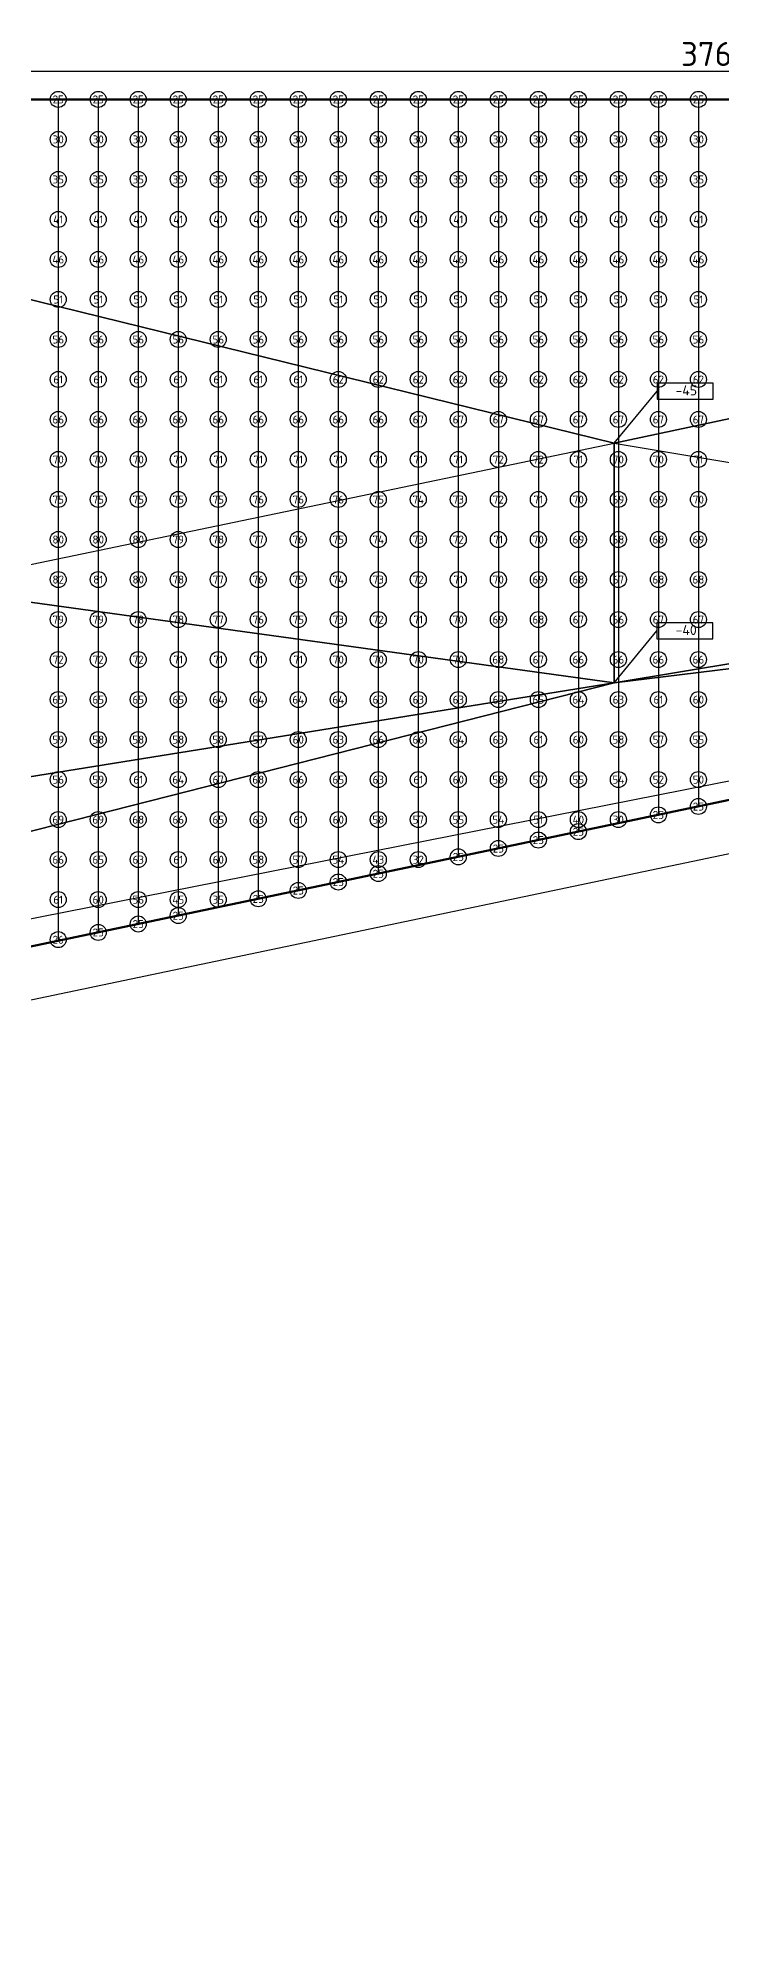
# Model space of a CAD drawing. Header units: millimetres. Extents: x 3543 to 412546, y -146359 to 38454.
# Drawn here: x 271609 to 280151, y -145965 to -122078 of the extents above; entities that cross this region are included whole.
import ezdxf
from ezdxf.enums import TextEntityAlignment as Align

# ---------------------------------------------------------------- set-up
doc = ezdxf.new("R2010")
doc.units = ezdxf.units.MM
doc.layers.add('контур', color=1, linetype='Continuous', lineweight=50)
doc.layers.add('размеры', color=7, linetype='Continuous', lineweight=5)
for name, color, linetype in [('линии_высот', 4, 'Continuous'), ('опоры_текстvb', 7, 'Continuous'), ('опорыvb', 7, 'Continuous'), ('сеткаvb', 8, 'Continuous')]:
    doc.layers.add(name, color=color, linetype=linetype)
doc.styles.add('isocpeur', font='isocpeur.ttf')
doc.dimstyles.new('ISO-25', dxfattribs={"dimtxt": 2.5, "dimasz": 2.5, "dimexe": 1.25, "dimexo": 0.625, "dimtad": 1, "dimdec": 0, "dimtxsty": 'isocpeur', "dimblk": 'OBLIQUE', "dimcen": 2.5, "dimadec": 0, "dimazin": 0, "dimtfac": 1, "dimtdec": 0, "dimtmove": 0, "dimatfit": 3, "dimfxl": 1, "dimarcsym": 0})

# ---------------------------------------------------------------- blocks, each defined once
blk = doc.blocks.new('otmetka_oporvb')
at = {"linetype": 'ByBlock', "lineweight": -2}
blk.add_hatch(color=0, dxfattribs=at).paths.add_polyline_path([(-38, -32, 1), (38, 32, 1)])
at = {"color": 0, "linetype": 'ByBlock', "lineweight": -2}
blk.add_line((0, 0), (2142, 2596), dxfattribs=at)
at = {"color": 0}
blk.add_lwpolyline([(2142, 2196), (4942, 2196), (4942, 2996), (2142, 2996)], close=True, dxfattribs=at)
at = {"color": 0, "linetype": 'ByBlock', "lineweight": -2, "style": 'isocpeur'}
blk.add_attdef('OTM', text='', height=500, dxfattribs=at).set_placement((3600, 2639), align=Align.MIDDLE_CENTER)
blk = doc.blocks.new('opor_symbPRO')
at = {"color": 0, "ltscale": 20}
blk.add_circle((0, 0), 100, dxfattribs=at)
at = {"layer": 'опоры_текстvb', "color": 0, "linetype": 'ByBlock', "lineweight": -2, "style": 'isocpeur'}
blk.add_attdef('COL', text='', height=100, dxfattribs=at).set_placement((0, -1), align=Align.MIDDLE_CENTER)
blk = doc.blocks.new('_OBLIQUE')
at = {"color": 0, "linetype": 'ByBlock'}
blk.add_line((-0.5, -0.5), (0.5, 0.5), dxfattribs=at)
blk = doc.blocks.new('*D53')
at = {"layer": 'Defpoints', "color": 0, "transparency": 16777216}
for p in [(299003, -122488), (261341, -122842), (299003, -122842)]:
    blk.add_point(p, dxfattribs=at)
at = {"layer": 'размеры', "color": 0, "lineweight": -2, "transparency": 16777216}
for p, q in [((261341, -122780), (261341, -122363)), ((261341, -122488), (299003, -122488)), ((299003, -122780), (299003, -122363))]:
    blk.add_line(p, q, dxfattribs=at)
at = {"layer": 'размеры', "color": 0, "lineweight": -2, "transparency": 16777216, "xscale": 250, "yscale": 250, "zscale": 250, "rotation": 180}
blk.add_blockref('_OBLIQUE', (261341, -122488), dxfattribs=at)
at = {"layer": 'размеры', "color": 0, "lineweight": -2, "transparency": 16777216, "xscale": 250, "yscale": 250, "zscale": 250}
blk.add_blockref('_OBLIQUE', (299003, -122488), dxfattribs=at)
at = {"layer": 'размеры', "color": 0, "transparency": 16777216, "insert": (280172, -122275), "char_height": 300, "attachment_point": 5, "style": 'isocpeur'}
blk.add_mtext('37662', dxfattribs=at)
blk = doc.blocks.new('*D49')
at = {"layer": 'Defpoints', "color": 0, "transparency": 16777216}
for p in [(299003, -127661), (215545, -145174), (215680, -145817)]:
    blk.add_point(p, dxfattribs=at)
at = {"layer": 'размеры', "color": 0, "lineweight": -2, "transparency": 16777216}
for p, q in [((299016, -127722), (299164, -128426)), ((299138, -128304), (215680, -145817)), ((215558, -145235), (215706, -145939))]:
    blk.add_line(p, q, dxfattribs=at)
at = {"layer": 'размеры', "color": 0, "lineweight": -2, "transparency": 16777216, "xscale": 250, "yscale": 250, "zscale": 250}
for p, rotation in [((299138, -128304), 11.85098422200823), ((215680, -145817), 191.8509842220083)]:
    blk.add_blockref('_OBLIQUE', p, dxfattribs=dict(at, rotation=rotation))
at = {"layer": 'размеры', "color": 0, "transparency": 16777216, "insert": (257365, -136852), "char_height": 300, "attachment_point": 5, "rotation": 11.851, "style": 'isocpeur'}
blk.add_mtext('85276', dxfattribs=at)

msp = doc.modelspace()

# ---------------------------------------------------------------- linework, layer by layer
at = {"layer": 'контур', "linetype": 'Continuous'}
msp.add_lwpolyline([(215545, -145173.6), (210858.8, -122842.2), (229841.6, -122842.2), (229841.6, -132939.6), (261341.5, -132939.6), (261341.5, -122842.2), (299003.2, -122842.2), (299003.2, -127660.7)], close=True, dxfattribs=at)
at = {"layer": 'линии_высот'}
for points in [[(270147.8, -128939.8), (278807.8, -127138), (261341.5, -122842.2)], [(261341.5, -122842.2), (278807.8, -127138), (299003.2, -122842.2)], [(278807.8, -127138), (287798.8, -128642.6), (299003.2, -122842.2)], [(270147.8, -128939.8), (278807.8, -127138), (278805.8, -130132.2)], [(278805.8, -130132.2), (278807.8, -127138), (287798.8, -128642.6)], [(252298.9, -136875.6), (215545, -145173.6), (299003.2, -127660.7)], [(252298.9, -136875.6), (278805.8, -130132.2), (299003.2, -127660.7)], [(278805.8, -130132.2), (287798.8, -128642.6), (299003.2, -127660.7)], [(261341.5, -132939.6), (270147.8, -128939.8), (278805.8, -130132.2)], [(252298.9, -136875.6), (261341.5, -132939.6), (278805.8, -130132.2)]]:
    msp.add_lwpolyline(points, close=True, dxfattribs=at)
at = {"layer": 'сеткаvb'}
for p, q in [((261341.5, -122842.2), (299003.2, -122842.2)), ((271858.8, -122842.2), (271858.8, -133356.7)), ((272358.8, -122842.2), (272358.8, -133251.8)), ((272858.8, -122842.2), (272858.8, -133146.8)), ((273358.8, -122842.2), (273358.8, -133041.9)), ((273858.8, -122842.2), (273858.8, -132937)), ((274358.8, -122842.2), (274358.8, -132832.1)), ((274858.8, -122842.2), (274858.8, -132727.2)), ((275358.8, -122842.2), (275358.8, -132622.2)), ((275858.8, -122842.2), (275858.8, -132517.3)), ((276358.8, -122842.2), (276358.8, -132412.4)), ((276858.8, -122842.2), (276858.8, -132307.5)), ((277358.8, -122842.2), (277358.8, -132202.6)), ((277858.8, -122842.2), (277858.8, -132097.6)), ((278358.8, -122842.2), (278358.8, -131992.7)), ((278858.8, -122842.2), (278858.8, -131887.8)), ((279358.8, -122842.2), (279358.8, -131782.9)), ((279858.8, -122842.2), (279858.8, -131678))]:
    msp.add_line(p, q, dxfattribs=at)

# ---------------------------------------------------------------- block references
at = {"xscale": 0.25, "yscale": 0.25, "zscale": 0.25}
for p, values in [((278807.8, -127138), {'OTM': '-45'}), ((278805.8, -130132.2), {'OTM': '-40'})]:
    msp.add_blockref('otmetka_oporvb', p, dxfattribs=at).add_auto_attribs(values)
at = {"layer": 'опорыvb', "color": 1}
for p, values in [((271858.8, -122842.2), {'COL': '25'}), ((272358.8, -122842.2), {'COL': '25'}), ((272858.8, -122842.2), {'COL': '25'}), ((273358.8, -122842.2), {'COL': '25'}), ((273858.8, -122842.2), {'COL': '25'}), ((274358.8, -122842.2), {'COL': '25'}), ((274858.8, -122842.2), {'COL': '25'}), ((275358.8, -122842.2), {'COL': '25'}), ((275858.8, -122842.2), {'COL': '25'}), ((276358.8, -122842.2), {'COL': '25'}), ((276858.8, -122842.2), {'COL': '25'}), ((277358.8, -122842.2), {'COL': '25'}), ((277858.8, -122842.2), {'COL': '25'}), ((278358.8, -122842.2), {'COL': '25'}), ((278858.8, -122842.2), {'COL': '25'}), ((279358.8, -122842.2), {'COL': '25'}), ((279858.8, -122842.2), {'COL': '25'}), ((271858.8, -123342.2), {'COL': '30'}), ((272358.8, -123342.2), {'COL': '30'}), ((272858.8, -123342.2), {'COL': '30'}), ((273358.8, -123342.2), {'COL': '30'}), ((273858.8, -123342.2), {'COL': '30'}), ((274358.8, -123342.2), {'COL': '30'}), ((274858.8, -123342.2), {'COL': '30'}), ((275358.8, -123342.2), {'COL': '30'}), ((275858.8, -123342.2), {'COL': '30'}), ((276358.8, -123342.2), {'COL': '30'}), ((276858.8, -123342.2), {'COL': '30'}), ((277358.8, -123342.2), {'COL': '30'}), ((277858.8, -123342.2), {'COL': '30'}), ((278358.8, -123342.2), {'COL': '30'}), ((278858.8, -123342.2), {'COL': '30'}), ((279358.8, -123342.2), {'COL': '30'}), ((279858.8, -123342.2), {'COL': '30'}), ((279858.8, -131678), {'COL': '25'}), ((278858.8, -131842.2), {'COL': '30'}), ((279358.8, -131782.9), {'COL': '25'}), ((277858.8, -132097.6), {'COL': '25'}), ((278358.8, -131992.7), {'COL': '25'}), ((276358.8, -132342.2), {'COL': '32'}), ((276858.8, -132307.5), {'COL': '25'}), ((277358.8, -132202.6), {'COL': '25'}), ((275358.8, -132622.2), {'COL': '25'}), ((275858.8, -132517.3), {'COL': '25'}), ((274358.8, -132832.1), {'COL': '25'}), ((274858.8, -132727.2), {'COL': '25'}), ((273358.8, -133041.9), {'COL': '25'}), ((271858.8, -133342.2), {'COL': '26'}), ((272358.8, -133251.8), {'COL': '25'}), ((272858.8, -133146.8), {'COL': '25'})]:
    msp.add_blockref('opor_symbPRO', p, dxfattribs=at).add_auto_attribs(values)
at = {"layer": 'опорыvb', "color": 92}
for p, values in [((271858.8, -123842.2), {'COL': '35'}), ((272358.8, -123842.2), {'COL': '35'}), ((272858.8, -123842.2), {'COL': '35'}), ((273358.8, -123842.2), {'COL': '35'}), ((273858.8, -123842.2), {'COL': '35'}), ((274358.8, -123842.2), {'COL': '35'}), ((274858.8, -123842.2), {'COL': '35'}), ((275358.8, -123842.2), {'COL': '35'}), ((275858.8, -123842.2), {'COL': '35'}), ((276358.8, -123842.2), {'COL': '35'}), ((276858.8, -123842.2), {'COL': '35'}), ((277358.8, -123842.2), {'COL': '35'}), ((277858.8, -123842.2), {'COL': '35'}), ((278358.8, -123842.2), {'COL': '35'}), ((278858.8, -123842.2), {'COL': '35'}), ((279358.8, -123842.2), {'COL': '35'}), ((279858.8, -123842.2), {'COL': '35'}), ((271858.8, -124342.2), {'COL': '41'}), ((272358.8, -124342.2), {'COL': '41'}), ((272858.8, -124342.2), {'COL': '41'}), ((273358.8, -124342.2), {'COL': '41'}), ((273858.8, -124342.2), {'COL': '41'}), ((274358.8, -124342.2), {'COL': '41'}), ((274858.8, -124342.2), {'COL': '41'}), ((275358.8, -124342.2), {'COL': '41'}), ((275858.8, -124342.2), {'COL': '41'}), ((276358.8, -124342.2), {'COL': '41'}), ((276858.8, -124342.2), {'COL': '41'}), ((277358.8, -124342.2), {'COL': '41'}), ((277858.8, -124342.2), {'COL': '41'}), ((278358.8, -124342.2), {'COL': '41'}), ((278858.8, -124342.2), {'COL': '41'}), ((279358.8, -124342.2), {'COL': '41'}), ((279858.8, -124342.2), {'COL': '41'}), ((271858.8, -124842.2), {'COL': '46'}), ((272358.8, -124842.2), {'COL': '46'}), ((272858.8, -124842.2), {'COL': '46'}), ((273358.8, -124842.2), {'COL': '46'}), ((273858.8, -124842.2), {'COL': '46'}), ((274358.8, -124842.2), {'COL': '46'}), ((274858.8, -124842.2), {'COL': '46'}), ((275358.8, -124842.2), {'COL': '46'}), ((275858.8, -124842.2), {'COL': '46'}), ((276358.8, -124842.2), {'COL': '46'}), ((276858.8, -124842.2), {'COL': '46'}), ((277358.8, -124842.2), {'COL': '46'}), ((277858.8, -124842.2), {'COL': '46'}), ((278358.8, -124842.2), {'COL': '46'}), ((278858.8, -124842.2), {'COL': '46'}), ((279358.8, -124842.2), {'COL': '46'}), ((279858.8, -124842.2), {'COL': '46'}), ((278358.8, -131842.2), {'COL': '40'}), ((275858.8, -132342.2), {'COL': '43'}), ((273358.8, -132842.2), {'COL': '45'}), ((273858.8, -132842.2), {'COL': '35'})]:
    msp.add_blockref('opor_symbPRO', p, dxfattribs=at).add_auto_attribs(values)
at = {"layer": 'опорыvb', "color": 131}
for p, values in [((271858.8, -125342.2), {'COL': '51'}), ((272358.8, -125342.2), {'COL': '51'}), ((272858.8, -125342.2), {'COL': '51'}), ((273358.8, -125342.2), {'COL': '51'}), ((273858.8, -125342.2), {'COL': '51'}), ((274358.8, -125342.2), {'COL': '51'}), ((274858.8, -125342.2), {'COL': '51'}), ((275358.8, -125342.2), {'COL': '51'}), ((275858.8, -125342.2), {'COL': '51'}), ((276358.8, -125342.2), {'COL': '51'}), ((276858.8, -125342.2), {'COL': '51'}), ((277358.8, -125342.2), {'COL': '51'}), ((277858.8, -125342.2), {'COL': '51'}), ((278358.8, -125342.2), {'COL': '51'}), ((278858.8, -125342.2), {'COL': '51'}), ((279358.8, -125342.2), {'COL': '51'}), ((279858.8, -125342.2), {'COL': '51'}), ((271858.8, -125842.2), {'COL': '56'}), ((272358.8, -125842.2), {'COL': '56'}), ((272858.8, -125842.2), {'COL': '56'}), ((273358.8, -125842.2), {'COL': '56'}), ((273858.8, -125842.2), {'COL': '56'}), ((274358.8, -125842.2), {'COL': '56'}), ((274858.8, -125842.2), {'COL': '56'}), ((275358.8, -125842.2), {'COL': '56'}), ((275858.8, -125842.2), {'COL': '56'}), ((276358.8, -125842.2), {'COL': '56'}), ((276858.8, -125842.2), {'COL': '56'}), ((277358.8, -125842.2), {'COL': '56'}), ((277858.8, -125842.2), {'COL': '56'}), ((278358.8, -125842.2), {'COL': '56'}), ((278858.8, -125842.2), {'COL': '56'}), ((279358.8, -125842.2), {'COL': '56'}), ((279858.8, -125842.2), {'COL': '56'}), ((271858.8, -126342.2), {'COL': '61'}), ((272358.8, -126342.2), {'COL': '61'}), ((272858.8, -126342.2), {'COL': '61'}), ((273358.8, -126342.2), {'COL': '61'}), ((273858.8, -126342.2), {'COL': '61'}), ((274358.8, -126342.2), {'COL': '61'}), ((274858.8, -126342.2), {'COL': '61'}), ((275358.8, -126342.2), {'COL': '62'}), ((275858.8, -126342.2), {'COL': '62'}), ((276358.8, -126342.2), {'COL': '62'}), ((276858.8, -126342.2), {'COL': '62'}), ((277358.8, -126342.2), {'COL': '62'}), ((277858.8, -126342.2), {'COL': '62'}), ((278358.8, -126342.2), {'COL': '62'}), ((278858.8, -126342.2), {'COL': '62'}), ((279358.8, -126342.2), {'COL': '62'}), ((279858.8, -126342.2), {'COL': '62'}), ((271858.8, -126842.2), {'COL': '66'}), ((272358.8, -126842.2), {'COL': '66'}), ((272858.8, -126842.2), {'COL': '66'}), ((273358.8, -126842.2), {'COL': '66'}), ((273858.8, -126842.2), {'COL': '66'}), ((274358.8, -126842.2), {'COL': '66'}), ((274858.8, -126842.2), {'COL': '66'}), ((275358.8, -126842.2), {'COL': '66'}), ((275858.8, -126842.2), {'COL': '66'}), ((276358.8, -126842.2), {'COL': '67'}), ((276858.8, -126842.2), {'COL': '67'}), ((277358.8, -126842.2), {'COL': '67'}), ((277858.8, -126842.2), {'COL': '67'}), ((278358.8, -126842.2), {'COL': '67'}), ((278858.8, -126842.2), {'COL': '67'}), ((279358.8, -126842.2), {'COL': '67'}), ((279858.8, -126842.2), {'COL': '67'}), ((271858.8, -127342.2), {'COL': '70'}), ((272358.8, -127342.2), {'COL': '70'}), ((272858.8, -127342.2), {'COL': '70'}), ((273358.8, -127342.2), {'COL': '71'}), ((273858.8, -127342.2), {'COL': '71'}), ((274358.8, -127342.2), {'COL': '71'}), ((274858.8, -127342.2), {'COL': '71'}), ((275358.8, -127342.2), {'COL': '71'}), ((275858.8, -127342.2), {'COL': '71'}), ((276358.8, -127342.2), {'COL': '71'}), ((276858.8, -127342.2), {'COL': '71'}), ((277358.8, -127342.2), {'COL': '72'}), ((277858.8, -127342.2), {'COL': '72'}), ((278358.8, -127342.2), {'COL': '71'}), ((278858.8, -127342.2), {'COL': '70'}), ((279358.8, -127342.2), {'COL': '70'}), ((279858.8, -127342.2), {'COL': '71'}), ((271858.8, -127842.2), {'COL': '75'}), ((272358.8, -127842.2), {'COL': '75'}), ((272858.8, -127842.2), {'COL': '75'}), ((273358.8, -127842.2), {'COL': '75'}), ((273858.8, -127842.2), {'COL': '75'}), ((274358.8, -127842.2), {'COL': '76'}), ((274858.8, -127842.2), {'COL': '76'}), ((275358.8, -127842.2), {'COL': '76'}), ((275858.8, -127842.2), {'COL': '75'}), ((276358.8, -127842.2), {'COL': '74'}), ((276858.8, -127842.2), {'COL': '73'}), ((277358.8, -127842.2), {'COL': '72'}), ((277858.8, -127842.2), {'COL': '71'}), ((278358.8, -127842.2), {'COL': '70'}), ((278858.8, -127842.2), {'COL': '69'}), ((279358.8, -127842.2), {'COL': '69'}), ((279858.8, -127842.2), {'COL': '70'}), ((273358.8, -128342.2), {'COL': '79'}), ((273858.8, -128342.2), {'COL': '78'}), ((274358.8, -128342.2), {'COL': '77'}), ((274858.8, -128342.2), {'COL': '76'}), ((275358.8, -128342.2), {'COL': '75'}), ((275858.8, -128342.2), {'COL': '74'}), ((276358.8, -128342.2), {'COL': '73'}), ((276858.8, -128342.2), {'COL': '72'}), ((277358.8, -128342.2), {'COL': '71'}), ((277858.8, -128342.2), {'COL': '70'}), ((278358.8, -128342.2), {'COL': '69'}), ((278858.8, -128342.2), {'COL': '68'}), ((279358.8, -128342.2), {'COL': '68'}), ((279858.8, -128342.2), {'COL': '69'}), ((273358.8, -128842.2), {'COL': '78'}), ((273858.8, -128842.2), {'COL': '77'}), ((274358.8, -128842.2), {'COL': '76'}), ((274858.8, -128842.2), {'COL': '75'}), ((275358.8, -128842.2), {'COL': '74'}), ((275858.8, -128842.2), {'COL': '73'}), ((276358.8, -128842.2), {'COL': '72'}), ((276858.8, -128842.2), {'COL': '71'}), ((277358.8, -128842.2), {'COL': '70'}), ((277858.8, -128842.2), {'COL': '69'}), ((278358.8, -128842.2), {'COL': '68'}), ((278858.8, -128842.2), {'COL': '67'}), ((279358.8, -128842.2), {'COL': '68'}), ((279858.8, -128842.2), {'COL': '68'}), ((271858.8, -129342.2), {'COL': '79'}), ((272358.8, -129342.2), {'COL': '79'}), ((272858.8, -129342.2), {'COL': '78'}), ((273358.8, -129342.2), {'COL': '78'}), ((273858.8, -129342.2), {'COL': '77'}), ((274358.8, -129342.2), {'COL': '76'}), ((274858.8, -129342.2), {'COL': '75'}), ((275358.8, -129342.2), {'COL': '73'}), ((275858.8, -129342.2), {'COL': '72'}), ((276358.8, -129342.2), {'COL': '71'}), ((276858.8, -129342.2), {'COL': '70'}), ((277358.8, -129342.2), {'COL': '69'}), ((277858.8, -129342.2), {'COL': '68'}), ((278358.8, -129342.2), {'COL': '67'}), ((278858.8, -129342.2), {'COL': '66'}), ((279358.8, -129342.2), {'COL': '67'}), ((279858.8, -129342.2), {'COL': '67'}), ((271858.8, -129842.2), {'COL': '72'}), ((272358.8, -129842.2), {'COL': '72'}), ((272858.8, -129842.2), {'COL': '72'}), ((273358.8, -129842.2), {'COL': '71'}), ((273858.8, -129842.2), {'COL': '71'}), ((274358.8, -129842.2), {'COL': '71'}), ((274858.8, -129842.2), {'COL': '71'}), ((275358.8, -129842.2), {'COL': '70'}), ((275858.8, -129842.2), {'COL': '70'}), ((276358.8, -129842.2), {'COL': '70'}), ((276858.8, -129842.2), {'COL': '70'}), ((277358.8, -129842.2), {'COL': '68'}), ((277858.8, -129842.2), {'COL': '67'}), ((278358.8, -129842.2), {'COL': '66'}), ((278858.8, -129842.2), {'COL': '66'}), ((279358.8, -129842.2), {'COL': '66'}), ((279858.8, -129842.2), {'COL': '66'}), ((271858.8, -130342.2), {'COL': '65'}), ((272358.8, -130342.2), {'COL': '65'}), ((272858.8, -130342.2), {'COL': '65'}), ((273358.8, -130342.2), {'COL': '65'}), ((273858.8, -130342.2), {'COL': '64'}), ((274358.8, -130342.2), {'COL': '64'}), ((274858.8, -130342.2), {'COL': '64'}), ((275358.8, -130342.2), {'COL': '64'}), ((275858.8, -130342.2), {'COL': '63'}), ((276358.8, -130342.2), {'COL': '63'}), ((276858.8, -130342.2), {'COL': '63'}), ((277358.8, -130342.2), {'COL': '63'}), ((277858.8, -130342.2), {'COL': '65'}), ((278358.8, -130342.2), {'COL': '64'}), ((278858.8, -130342.2), {'COL': '63'}), ((279358.8, -130342.2), {'COL': '61'}), ((279858.8, -130342.2), {'COL': '60'}), ((271858.8, -130842.2), {'COL': '59'}), ((272358.8, -130842.2), {'COL': '58'}), ((272858.8, -130842.2), {'COL': '58'}), ((273358.8, -130842.2), {'COL': '58'}), ((273858.8, -130842.2), {'COL': '58'}), ((274358.8, -130842.2), {'COL': '57'}), ((274858.8, -130842.2), {'COL': '60'}), ((275358.8, -130842.2), {'COL': '63'}), ((275858.8, -130842.2), {'COL': '66'}), ((276358.8, -130842.2), {'COL': '66'}), ((276858.8, -130842.2), {'COL': '64'}), ((277358.8, -130842.2), {'COL': '63'}), ((277858.8, -130842.2), {'COL': '61'}), ((278358.8, -130842.2), {'COL': '60'}), ((278858.8, -130842.2), {'COL': '58'}), ((279358.8, -130842.2), {'COL': '57'}), ((279858.8, -130842.2), {'COL': '55'}), ((271858.8, -131342.2), {'COL': '56'}), ((272358.8, -131342.2), {'COL': '59'}), ((272858.8, -131342.2), {'COL': '61'}), ((273358.8, -131342.2), {'COL': '64'}), ((273858.8, -131342.2), {'COL': '67'}), ((274358.8, -131342.2), {'COL': '68'}), ((274858.8, -131342.2), {'COL': '66'}), ((275358.8, -131342.2), {'COL': '65'}), ((275858.8, -131342.2), {'COL': '63'}), ((276358.8, -131342.2), {'COL': '61'}), ((276858.8, -131342.2), {'COL': '60'}), ((277358.8, -131342.2), {'COL': '58'}), ((277858.8, -131342.2), {'COL': '57'}), ((278358.8, -131342.2), {'COL': '55'}), ((278858.8, -131342.2), {'COL': '54'}), ((279358.8, -131342.2), {'COL': '52'}), ((279858.8, -131342.2), {'COL': '50'}), ((271858.8, -131842.2), {'COL': '69'}), ((272358.8, -131842.2), {'COL': '69'}), ((272858.8, -131842.2), {'COL': '68'}), ((273358.8, -131842.2), {'COL': '66'}), ((273858.8, -131842.2), {'COL': '65'}), ((274358.8, -131842.2), {'COL': '63'}), ((274858.8, -131842.2), {'COL': '61'}), ((275358.8, -131842.2), {'COL': '60'}), ((275858.8, -131842.2), {'COL': '58'}), ((276358.8, -131842.2), {'COL': '57'}), ((276858.8, -131842.2), {'COL': '55'}), ((277358.8, -131842.2), {'COL': '54'}), ((277858.8, -131842.2), {'COL': '51'}), ((271858.8, -132342.2), {'COL': '66'}), ((272358.8, -132342.2), {'COL': '65'}), ((272858.8, -132342.2), {'COL': '63'}), ((273358.8, -132342.2), {'COL': '61'}), ((273858.8, -132342.2), {'COL': '60'}), ((274358.8, -132342.2), {'COL': '58'}), ((274858.8, -132342.2), {'COL': '57'}), ((275358.8, -132342.2), {'COL': '54'}), ((271858.8, -132842.2), {'COL': '61'}), ((272358.8, -132842.2), {'COL': '60'}), ((272858.8, -132842.2), {'COL': '56'})]:
    msp.add_blockref('opor_symbPRO', p, dxfattribs=at).add_auto_attribs(values)
at = {"layer": 'опорыvb', "color": 30}
for p, values in [((271858.8, -128342.2), {'COL': '80'}), ((272358.8, -128342.2), {'COL': '80'}), ((272858.8, -128342.2), {'COL': '80'}), ((271858.8, -128842.2), {'COL': '82'}), ((272358.8, -128842.2), {'COL': '81'}), ((272858.8, -128842.2), {'COL': '80'})]:
    msp.add_blockref('opor_symbPRO', p, dxfattribs=at).add_auto_attribs(values)

# ---------------------------------------------------------------- dimensions: what is measured, and where the dimension line sits
at = {"layer": 'размеры'}
dim = msp.add_linear_dim(base=(299003.2, -122487.8), p1=(261341.5, -122842.2), p2=(299003.2, -122842.2), dimstyle='ISO-25', dxfattribs=at)
dim.commit()
dim.dimension.update_dxf_attribs({"geometry": '*D53', "text_midpoint": (280172.3, -122275.3)})
dim = msp.add_aligned_dim(p1=(299003.2, -127660.7), p2=(215545, -145173.6), distance=657, dimstyle='ISO-25', dxfattribs=at)
dim.commit()
dim.dimension.update_dxf_attribs({"geometry": '*D49', "text_midpoint": (257365.4, -136852.1)})

doc.saveas('drawing.dxf')
